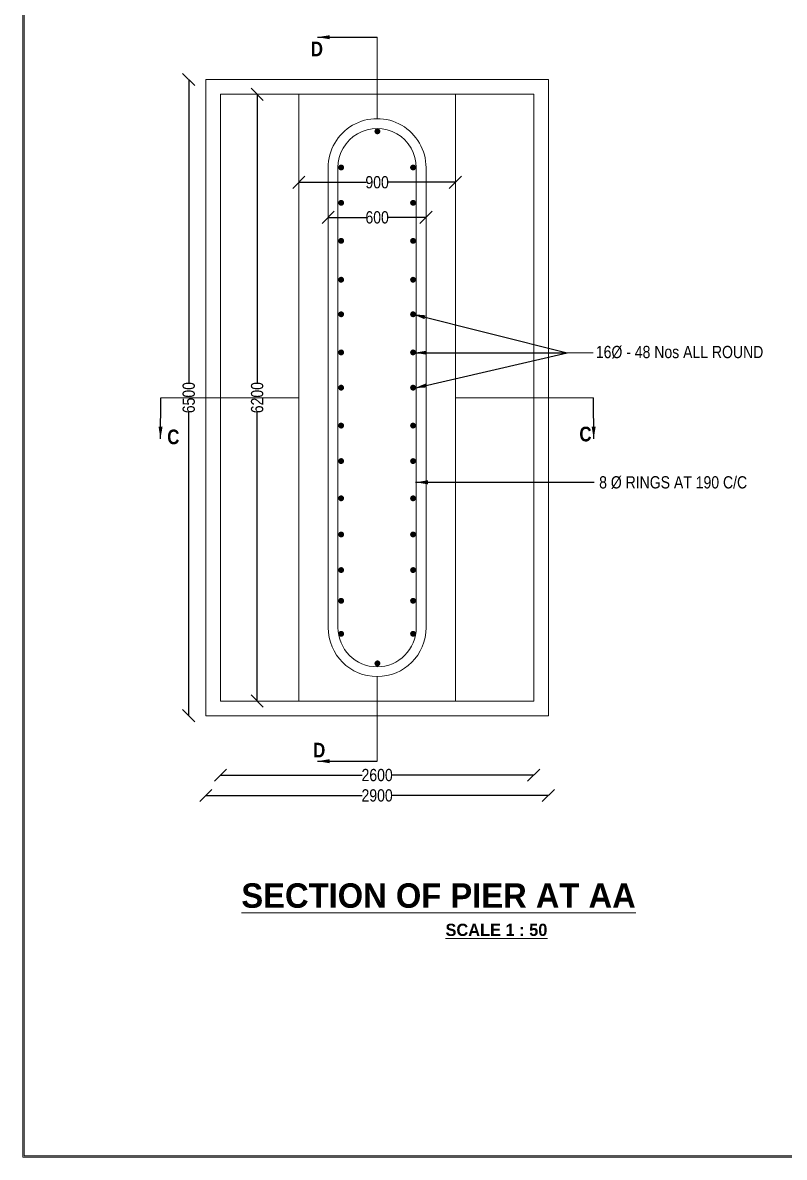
# Model space of a CAD drawing. Header units: millimetres. Extents: x 524317 to 595079, y -152202 to -104609.
# Drawn here: x 524317 to 539881, y -152202 to -129013 of the extents above; entities that cross this region are included whole.
import ezdxf

# ---------------------------------------------------------------- set-up
doc = ezdxf.new("R2010")
doc.units = ezdxf.units.MM
doc.header["$LTSCALE"] = 300
doc.header["$MEASUREMENT"] = 0
doc.layers.add('MAIN', color=7, linetype='Continuous')
doc.styles.add('ARIAL NARROW', font='ARIALN.TTF', dxfattribs={"height": 250})
doc.styles.add('arn', font='ARIALN.TTF')
doc.styles.add('CITYBLUEPR', font='cityb___.ttf')
doc.dimstyles.new('STANDARD$0', dxfattribs={"dimscale": 88.888889, "dimtxt": 0.02, "dimasz": 0.02, "dimexe": 0.05, "dimexo": 0.1, "dimgap": 0.002, "dimtad": 2, "dimdec": 0, "dimzin": 1, "dimdsep": 46, "dimtxsty": 'Standard', "dimcen": 0.09, "dimadec": 0, "dimazin": 0, "dimtfac": 1, "dimtdec": 4, "dimtofl": 0, "dimtmove": 0, "dimatfit": 3, "dimfxl": 1, "dimtolj": 1, "dimtzin": 1, "dimarcsym": 0})
doc.dimstyles.new('STANDARD$7', dxfattribs={"dimtxt": 2, "dimasz": 2, "dimexe": 1.25, "dimexo": 0.625, "dimtad": 1, "dimdec": 0, "dimlfac": 0.5, "dimdsep": 46, "dimtxsty": 'ARIAL NARROW', "dimcen": 2.5, "dimdle": 0.1, "dimse1": 1, "dimse2": 1, "dimadec": 0, "dimazin": 0, "dimtfac": 1, "dimtdec": 0, "dimtmove": 0, "dimatfit": 3, "dimfxl": 1, "dimtolj": 1, "dimtzin": 0, "dimarcsym": 0})

# ---------------------------------------------------------------- blocks, each defined once
blk = doc.blocks.new('_Oblique')
at = {"color": 0, "linetype": 'ByBlock', "lineweight": -2}
blk.add_line((-0.5, -0.5), (0.5, 0.5), dxfattribs=at)
blk = doc.blocks.new('*D6')
at = {"layer": 'Defpoints', "color": 0, "lineweight": 9, "transparency": 16777216}
for p in [(533160, -132275), (529960, -134277), (533160, -134277)]:
    blk.add_point(p, dxfattribs=at)
at = {"layer": 'MAIN', "color": 0, "lineweight": -2, "transparency": 16777216}
for p, q in [((529960, -132275), (531333, -132275)), ((533160, -132275), (531786, -132275))]:
    blk.add_line(p, q, dxfattribs=at)
at = {"layer": 'MAIN', "color": 0, "lineweight": -2, "transparency": 16777216, "xscale": 250, "yscale": 250, "zscale": 250, "rotation": 180}
blk.add_blockref('_Oblique', (529960, -132275), dxfattribs=at)
at = {"layer": 'MAIN', "color": 0, "lineweight": -2, "transparency": 16777216, "xscale": 250, "yscale": 250, "zscale": 250}
blk.add_blockref('_Oblique', (533160, -132275), dxfattribs=at)
at = {"layer": 'MAIN', "color": 0, "lineweight": 9, "transparency": 16777216, "insert": (531560, -132275), "char_height": 250, "attachment_point": 5, "style": 'ARIAL NARROW'}
blk.add_mtext('\\A1;900', dxfattribs=at)
blk = doc.blocks.new('*D7')
at = {"layer": 'Defpoints', "color": 0, "lineweight": 9, "transparency": 16777216}
for p in [(532560, -132993), (530560, -135971), (532560, -135971)]:
    blk.add_point(p, dxfattribs=at)
at = {"layer": 'MAIN', "color": 0, "lineweight": -2, "transparency": 16777216}
for p, q in [((530560, -132993), (531333, -132993)), ((532560, -132993), (531786, -132993))]:
    blk.add_line(p, q, dxfattribs=at)
at = {"layer": 'MAIN', "color": 0, "lineweight": -2, "transparency": 16777216, "xscale": 250, "yscale": 250, "zscale": 250, "rotation": 180}
blk.add_blockref('_Oblique', (530560, -132993), dxfattribs=at)
at = {"layer": 'MAIN', "color": 0, "lineweight": -2, "transparency": 16777216, "xscale": 250, "yscale": 250, "zscale": 250}
blk.add_blockref('_Oblique', (532560, -132993), dxfattribs=at)
at = {"layer": 'MAIN', "color": 0, "lineweight": 9, "transparency": 16777216, "insert": (531560, -132993), "char_height": 250, "attachment_point": 5, "style": 'ARIAL NARROW'}
blk.add_mtext('\\A1;600', dxfattribs=at)
blk = doc.blocks.new('*D8')
at = {"layer": 'Defpoints', "color": 0, "lineweight": 9, "transparency": 16777216}
for p in [(530788, -130475), (529109, -142877), (530788, -142877)]:
    blk.add_point(p, dxfattribs=at)
at = {"layer": 'MAIN', "color": 0, "lineweight": -2, "transparency": 16777216}
for p, q in [((529109, -130475), (529109, -136369)), ((529109, -142877), (529109, -136982))]:
    blk.add_line(p, q, dxfattribs=at)
at = {"layer": 'MAIN', "color": 0, "lineweight": -2, "transparency": 16777216, "xscale": 250, "yscale": 250, "zscale": 250}
for p, rotation in [((529109, -130475), 90), ((529109, -142877), 270)]:
    blk.add_blockref('_Oblique', p, dxfattribs=dict(at, rotation=rotation))
at = {"layer": 'MAIN', "color": 0, "lineweight": 9, "transparency": 16777216, "insert": (529109, -136676), "char_height": 250, "attachment_point": 5, "rotation": 90, "style": 'ARIAL NARROW'}
blk.add_mtext('\\A1;6200', dxfattribs=at)
blk = doc.blocks.new('*D9')
at = {"layer": 'Defpoints', "color": 0, "lineweight": 9, "transparency": 16777216}
for p in [(530647, -130175), (527711, -143177), (530647, -143177)]:
    blk.add_point(p, dxfattribs=at)
at = {"layer": 'MAIN', "color": 0, "lineweight": -2, "transparency": 16777216}
for p, q in [((527711, -130175), (527711, -136369)), ((527711, -143177), (527711, -136982))]:
    blk.add_line(p, q, dxfattribs=at)
at = {"layer": 'MAIN', "color": 0, "lineweight": -2, "transparency": 16777216, "xscale": 250, "yscale": 250, "zscale": 250}
for p, rotation in [((527711, -130175), 90), ((527711, -143177), 270)]:
    blk.add_blockref('_Oblique', p, dxfattribs=dict(at, rotation=rotation))
at = {"layer": 'MAIN', "color": 0, "lineweight": 9, "transparency": 16777216, "insert": (527711, -136676), "char_height": 250, "attachment_point": 5, "rotation": 90, "style": 'ARIAL NARROW'}
blk.add_mtext('\\A1;6500', dxfattribs=at)
blk = doc.blocks.new('*D10')
at = {"layer": 'Defpoints', "color": 0, "lineweight": 9, "transparency": 16777216}
for p in [(528360, -143661), (534760, -143661), (534760, -144391)]:
    blk.add_point(p, dxfattribs=at)
at = {"layer": 'MAIN', "color": 0, "lineweight": -2, "transparency": 16777216}
for p, q in [((528360, -144391), (531252, -144391)), ((534760, -144391), (531867, -144391))]:
    blk.add_line(p, q, dxfattribs=at)
at = {"layer": 'MAIN', "color": 0, "lineweight": -2, "transparency": 16777216, "xscale": 250, "yscale": 250, "zscale": 250, "rotation": 180}
blk.add_blockref('_Oblique', (528360, -144391), dxfattribs=at)
at = {"layer": 'MAIN', "color": 0, "lineweight": -2, "transparency": 16777216, "xscale": 250, "yscale": 250, "zscale": 250}
blk.add_blockref('_Oblique', (534760, -144391), dxfattribs=at)
at = {"layer": 'MAIN', "color": 0, "lineweight": 9, "transparency": 16777216, "insert": (531560, -144391), "char_height": 250, "attachment_point": 5, "style": 'ARIAL NARROW'}
blk.add_mtext('\\A1;2600', dxfattribs=at)
blk = doc.blocks.new('*D11')
at = {"layer": 'Defpoints', "color": 0, "lineweight": 9, "transparency": 16777216}
for p in [(528060, -143961), (535060, -143961), (535060, -144807)]:
    blk.add_point(p, dxfattribs=at)
at = {"layer": 'MAIN', "color": 0, "lineweight": -2, "transparency": 16777216}
for p, q in [((528060, -144807), (531252, -144807)), ((535060, -144807), (531867, -144807))]:
    blk.add_line(p, q, dxfattribs=at)
at = {"layer": 'MAIN', "color": 0, "lineweight": -2, "transparency": 16777216, "xscale": 250, "yscale": 250, "zscale": 250, "rotation": 180}
blk.add_blockref('_Oblique', (528060, -144807), dxfattribs=at)
at = {"layer": 'MAIN', "color": 0, "lineweight": -2, "transparency": 16777216, "xscale": 250, "yscale": 250, "zscale": 250}
blk.add_blockref('_Oblique', (535060, -144807), dxfattribs=at)
at = {"layer": 'MAIN', "color": 0, "lineweight": 9, "transparency": 16777216, "insert": (531560, -144807), "char_height": 250, "attachment_point": 5, "style": 'ARIAL NARROW'}
blk.add_mtext('\\A1;2900', dxfattribs=at)

msp = doc.modelspace()

# ---------------------------------------------------------------- linework, layer by layer
at = {"color": 0, "linetype": 'ByBlock', "lineweight": 9}
for points in [[(524316.8, -104609.5), (595078.7, -104609.5), (595078.7, -152201.6), (524316.8, -152201.6)], [(524346.8, -104639.5), (595048.7, -104639.5), (595048.7, -152171.6), (524346.8, -152171.6)]]:
    msp.add_lwpolyline(points, close=True, dxfattribs=at)
at = {"layer": 'MAIN', "color": 0, "lineweight": 9}
for p, q in [((524346.8, -104639.5), (524346.8, -152171.6)), ((531559.7, -130974.8), (531559.7, -129307.9)), ((528059.8, -130174.7), (528059.6, -136674.7)), ((528059.6, -130174.7), (531559.7, -130174.8)), ((531559.7, -130174.8), (535059.8, -130174.8)), ((535059.8, -130174.8), (535059.6, -136674.8)), ((528359.7, -130474.7), (528359.6, -136674.7)), ((528359.7, -130474.7), (531559.7, -130474.8)), ((529959.7, -130474.7), (529959.6, -136674.7)), ((531559.7, -130474.8), (534759.7, -130474.8)), ((533159.7, -130474.8), (533159.6, -136674.8)), ((534759.7, -130474.8), (534759.6, -136674.8)), ((530559.7, -131974.7), (530559.6, -136674.7)), ((530759.7, -131974.7), (530759.6, -136674.7)), ((532359.7, -131974.8), (532359.6, -136674.8)), ((532559.7, -131974.8), (532559.6, -136674.8)), ((535445.9, -135758.2), (535977.4, -135758.2)), ((529804.1, -136677), (527137.4, -136677)), ((528059.8, -143177), (528059.6, -136677)), ((528359.7, -142877), (528359.6, -136677)), ((529804.1, -136677), (529959.6, -136677)), ((529959.7, -142877), (529959.6, -136677)), ((530559.7, -141377), (530559.6, -136677)), ((530759.7, -141377), (530759.6, -136677)), ((532359.7, -141376.9), (532359.6, -136676.9)), ((532559.7, -141376.9), (532559.6, -136676.9)), ((533159.7, -142876.9), (533159.6, -136676.9)), ((533159.6, -136677.1), (535981.7, -136677.2)), ((534759.7, -142876.9), (534759.6, -136676.9)), ((535059.8, -143176.9), (535059.6, -136676.9)), ((531559.4, -142379.4), (531559.3, -144108.3)), ((528359.7, -142877), (531559.7, -142876.9)), ((531559.7, -142876.9), (534759.7, -142876.9)), ((528059.6, -143177), (531559.7, -143176.9)), ((531559.7, -143176.9), (535059.8, -143176.9)), ((595048.7, -152171.6), (524346.8, -152171.6))]:
    msp.add_line(p, q, dxfattribs=at)
at = {"layer": 'MAIN', "color": 0, "lineweight": 9, "const_width": 60}
for points in [[(531535.9, -131232.6, -1), (531595.9, -131232.6, -1)], [(530794.6, -131972.4, -1), (530854.6, -131972.4, -1)], [(532324.8, -131972.4, 1), (532264.8, -131972.4, 1)], [(530794.6, -132694.9, -1), (530854.6, -132694.9, -1)], [(532324.8, -132694.9, 1), (532264.8, -132694.9, 1)], [(530794.6, -133472.4, -1), (530854.6, -133472.4, -1)], [(532324.8, -133472.4, 1), (532264.8, -133472.4, 1)], [(530794.6, -134266.4, -1), (530854.6, -134266.4, -1)], [(532324.8, -134266.4, 1), (532264.8, -134266.4, 1)], [(530794.6, -134972.4, -1), (530854.6, -134972.4, -1)], [(532324.8, -134972.4, 1), (532264.8, -134972.4, 1)], [(530794.6, -135751.9, -1), (530854.6, -135751.9, -1)], [(532324.8, -135751.9, 1), (532264.8, -135751.9, 1)], [(530794.6, -136472.4, -1), (530854.6, -136472.4, -1)], [(532324.8, -136472.4, 1), (532264.8, -136472.4, 1)], [(530794.6, -137247.4, -1), (530854.6, -137247.4, -1)], [(532324.8, -137247.4, 1), (532264.8, -137247.4, 1)], [(530794.6, -137972.4, -1), (530854.6, -137972.4, -1)], [(532324.8, -137972.4, 1), (532264.8, -137972.4, 1)], [(530794.6, -138733.4, -1), (530854.6, -138733.4, -1)], [(532324.8, -138733.4, 1), (532264.8, -138733.4, 1)], [(530794.6, -139472.4, -1), (530854.6, -139472.4, -1)], [(530794.6, -139472.4, -1), (530854.6, -139472.4, -1)], [(532324.8, -139472.4, 1), (532264.8, -139472.4, 1)], [(532324.8, -139472.4, 1), (532264.8, -139472.4, 1)], [(530794.6, -140199.9, -1), (530854.6, -140199.9, -1)], [(532324.8, -140199.9, 1), (532264.8, -140199.9, 1)], [(530794.6, -140827.9, -1), (530854.6, -140827.9, -1)], [(532324.8, -140827.9, 1), (532264.8, -140827.9, 1)], [(530794.6, -141502.4, -1), (530854.6, -141502.4, -1)], [(532324.8, -141502.4, 1), (532264.8, -141502.4, 1)], [(531535.9, -142107.3, -1), (531595.9, -142107.3, -1)]]:
    msp.add_lwpolyline(points, format="xyb", close=True, dxfattribs=at)
at = {"layer": 'MAIN', "color": 0, "lineweight": 9}
for centre, radius, start, end in [((531559.7, -131974.8), 1000, 359.99861, 179.99861), ((531559.7, -131974.8), 800, 359.99861, 179.99861), ((531559.7, -141376.9), 1000, 180.00139, 0.00139), ((531559.7, -141376.9), 800, 180.00139, 0.00139)]:
    msp.add_arc(centre, radius, start, end, dxfattribs=at)

# ---------------------------------------------------------------- texts
at = {"layer": 'MAIN', "color": 0, "lineweight": 9, "style": 'CITYBLUEPR'}
for s, height, p in [('%%USECTION OF PIER AT AA', 500, (528785.2, -147102.2)), ('%%USCALE 1 : 50', 250, (532957.9, -147678.2))]:
    msp.add_text(s, height=height, dxfattribs=at).set_placement(p)
at = {"layer": 'MAIN', "color": 0, "lineweight": 9, "style": 'ARIAL NARROW'}
for s, insert, char_height, attachment_point in [('{\\fArial Narrow|b1|i0|c0|p34;D}', (530205.4, -129549.9), 300, 4), ('16%%C - 48 Nos ALL ROUND', (536030, -135878.1), 250, 7), ('{\\fArial Narrow|b1|i0|c0|p34;C}', (535693.1, -137422.4), 300, 4), ('{\\fArial Narrow|b1|i0|c0|p34;C}', (527270.9, -137480.4), 300, 4), ('8 %%C RINGS AT 190 C/C', (536097.8, -138541.2), 250, 7), ('{\\fArial Narrow|b1|i0|c0|p34;D}', (530252.4, -143879.9), 300, 4)]:
    msp.add_mtext(s, dxfattribs=dict(at, insert=insert, char_height=char_height, attachment_point=attachment_point))

# ---------------------------------------------------------------- dimensions: what is measured, and where the dimension line sits
at = {"layer": 'MAIN', "color": 0, "lineweight": 9}
for base, p1, p2, text, picture, middle in [((527711.4, -143177), (530647.3, -130174.7), (530647.1, -143177), '6500', '*D9', (527711.4, -136675.8)), ((529108.9, -142877), (530788.2, -130474.7), (530788.2, -142877), '6200', '*D8', (529108.9, -136675.8))]:
    dim = msp.add_linear_dim(base=base, p1=p1, p2=p2, angle=90, text=text, dimstyle='STANDARD$0', override={"dimscale": 1, "dimtxt": 250, "dimasz": 250, "dimexe": 0.18, "dimexo": 0.0625, "dimgap": 0.09, "dimtad": 0, "dimzin": 0, "dimtxsty": 'ARIAL NARROW', "dimblk1": 'Oblique', "dimblk2": 'Oblique', "dimsah": 1, "dimcen": 0.0851, "dimdle": 0.1, "dimse1": 1, "dimse2": 1, "dimtdec": 0, "dimtzin": 0}, dxfattribs=at)
    dim.commit()
    dim.dimension.update_dxf_attribs({"geometry": picture, "text_midpoint": middle})
for base, p1, p2, text, picture, middle in [((533159.7, -132274.7), (529959.7, -134276.7), (533159.7, -134276.8), '900', '*D6', (531559.7, -132274.7)), ((532559.7, -132993.2), (530559.7, -135971.2), (532559.7, -135971.3), '600', '*D7', (531559.7, -132993.2)), ((534759.6, -144391.2), (528359.6, -143661.2), (534759.6, -143661.2), '2600', '*D10', (531559.6, -144391.2)), ((535059.6, -144806.7), (528059.6, -143961.2), (535059.6, -143961.2), '2900', '*D11', (531559.6, -144806.7))]:
    dim = msp.add_linear_dim(base=base, p1=p1, p2=p2, text=text, dimstyle='STANDARD$0', override={"dimscale": 1, "dimtxt": 250, "dimasz": 250, "dimexe": 0.18, "dimexo": 0.0625, "dimgap": 0.09, "dimtad": 0, "dimzin": 0, "dimtxsty": 'ARIAL NARROW', "dimblk1": 'Oblique', "dimblk2": 'Oblique', "dimsah": 1, "dimcen": 0.0851, "dimdle": 0.1, "dimse1": 1, "dimse2": 1, "dimtdec": 0, "dimtzin": 0}, dxfattribs=at)
    dim.commit()
    dim.dimension.update_dxf_attribs({"geometry": picture, "text_midpoint": middle})

# ---------------------------------------------------------------- leaders
for points in [[(530340.2, -129310.2), (531559.7, -129307.9)], [(532294.8, -134972.4), (535445.9, -135758.2)], [(532323, -136482.6), (535445.9, -135758.2)], [(532324.1, -135758.2), (535445.9, -135758.2)], [(527132.7, -137517.2), (527137.4, -136677)], [(535986.3, -137517.4), (535981.7, -136677.2)], [(532347.1, -138406.4), (535997.4, -138401.9)], [(530339.8, -144105.9), (531559.3, -144108.3)]]:
    msp.add_leader(points, dimstyle='STANDARD$7', override={"dimtxt": 300, "dimasz": 250, "dimexe": 0.18, "dimexo": 0.0625, "dimgap": 0.09, "dimtad": 0, "dimtoh": 1, "dimlfac": 1, "dimzin": 0, "dimtxsty": 'arn', "dimcen": 0.09, "dimdle": 200, "dimtdec": 4, "dimtofl": 0}, dxfattribs=at)

doc.saveas('drawing.dxf')
